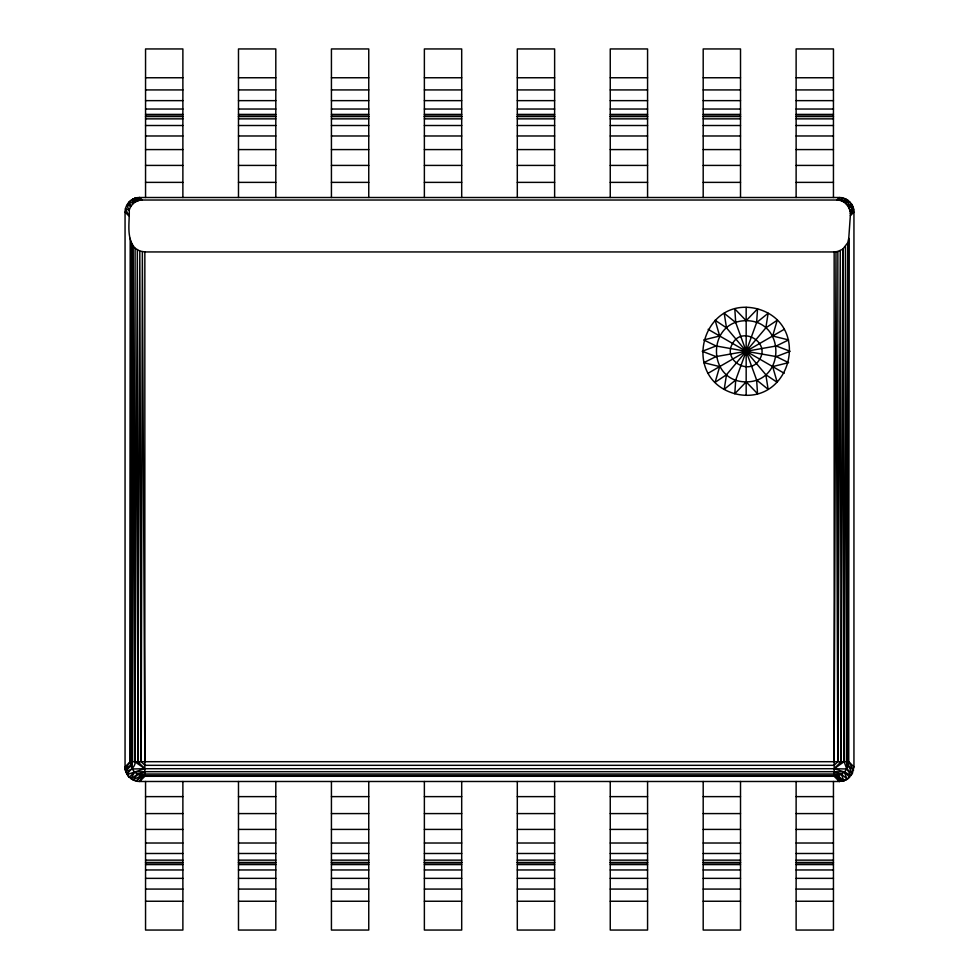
<?xml version="1.0" encoding="UTF-8"?>
<svg xmlns="http://www.w3.org/2000/svg" width="979" height="979" viewBox="0 0 979 979"><rect width="100%" height="100%" fill="white"/><g stroke="black" fill="none" stroke-linecap="round" stroke-linejoin="round"><path stroke-width="1.47" d="M135.102 248.238L139.813 251.052L144.843 251.946L834.157 251.946L837.865 251.468L842.809 249.119L841.169 761.699L834.157 768.723L844.449 772.003L851.143 775.503L846.774 768.98L834.157 768.723L144.843 768.723L134.551 772.003L129.326 777.216C123.146 772.309 136.779 768.282 134.869 761.699L135.102 248.238C126.01 238.215 129.705 222.441 129.24 210.093C130.868 204.415 136.154 199.924 142.163 200.022L836.837 200.022C844.963 199.838 851.155 207.915 850.335 215.71L848.756 238.338L848.047 761.699L848.242 765.468L852.342 773.545L847.373 779.088L839.346 781.487L139.654 781.487C131.847 781.634 124.896 774.695 125.055 766.887L125.055 212.113C124.92 204.281 131.859 197.342 139.654 197.513L839.346 197.513C847.153 197.366 854.104 204.305 853.945 212.113L853.945 766.887L852.342 773.545L846.774 768.98L844.131 761.699L842.809 249.119L847.716 242.792L848.756 238.338L848.756 761.699C848.769 769.482 841.928 776.347 834.157 776.298L144.843 776.298C137.072 776.347 130.231 769.482 130.244 761.699L130.244 238.338M837.865 251.468L837.779 761.699L834.157 765.321L144.843 765.321L141.221 761.699L139.813 251.052L137.831 761.699L144.843 768.723L132.226 768.98L125.887 771.746M129.326 777.216L125.765 771.391L130.758 765.468L130.953 761.699L131.749 243.857L132.226 768.98M141.221 761.699L142.359 251.738L144.843 761.699M834.157 761.699L835.98 251.836L837.779 761.699L840.276 250.6L841.169 761.699M144.843 768.723L134.869 761.699L137.354 249.878L137.831 761.699M735.706 380.036L734.801 393.705C790.371 407.9 812.754 324.379 757.538 308.887C701.967 294.691 679.585 378.212 734.801 393.705L746.169 381.883C785.758 381.932 785.758 320.647 746.169 320.708C706.581 320.647 706.581 381.932 746.169 381.883L757.538 393.705L756.632 380.036L735.706 322.544L734.801 308.887L746.169 320.708L757.538 308.887L756.632 322.544L735.706 380.036L724.215 389.324L726.504 374.724L765.835 327.867L777.216 320.243L772.664 336.005L788.584 339.933L776.298 345.979L716.041 356.601L703.754 362.658L719.675 366.587L715.123 382.336L726.504 374.724M765.835 327.867L768.123 313.268L756.632 322.544M144.843 771.685L134.551 772.003L131.051 778.697L137.562 774.328L144.843 771.685L834.157 771.685L844.449 772.003L849.674 777.216L846.994 779.333L839.346 781.487L834.157 776.298L834.157 251.946M134.551 772.003L127.221 774.548L125.239 769.151L130.244 761.699L130.709 241.091L130.953 761.699M851.791 204.476L848.903 207.793L853.113 207.254L850.029 211.146L853.761 209.824L850.347 213.459L853.945 212.113L850.335 215.71M853.223 207.597L850.029 211.146L853.504 208.564M141.086 775.796L133.009 779.896L137.562 774.328L144.843 774.022L141.086 775.796L136.265 781.095L144.843 774.022L834.157 774.022L841.438 774.328L847.373 779.088M836.837 200.022L839.346 197.513L839.138 200.218L842.735 197.905L841.475 200.854L845.991 199.104L843.739 201.955L847.949 200.303L845.795 203.522L849.674 201.784L847.545 205.504L851.546 204.073L848.903 207.793L852.599 205.982M125.055 212.113L128.665 215.71L125.459 208.723L129.24 210.093L126.658 205.455L131.002 206.165L129.326 201.784L132.006 199.667L139.654 197.513L142.163 200.022M834.157 768.723L844.131 761.699L845.464 246.598L846.774 768.98M125.765 771.391L125.239 769.151L130.758 765.468L132.532 761.699L133.205 246.182L134.869 761.699M129.326 201.784L133.303 203.436L131.627 199.912L135.151 198.211M708.147 373.244L784.191 329.336M844.192 780.667L841.597 781.315L834.157 774.022L837.914 775.796L843.849 780.789L846.994 779.333L844.449 772.003M716.041 345.979L703.754 339.933L719.675 336.005L715.123 320.243L726.504 327.867L765.835 374.724L777.216 382.336L772.664 366.587L788.584 362.658L776.298 356.601L716.041 345.979L702.261 351.29L716.041 356.601M776.298 356.601L790.077 351.29L776.298 345.979M135.151 198.223L137.953 200.695L136.118 197.942L135.151 198.223L137.953 200.695L133.536 198.847L135.64 201.735L131.627 199.912M145.553 77.757L182.877 77.757M238.484 77.757L275.809 77.757M331.428 77.757L368.753 77.757M424.372 77.757L461.696 77.757M517.304 77.757L554.628 77.757M610.247 77.757L647.572 77.757M703.191 77.757L740.516 77.757M796.123 77.757L833.447 77.757M145.553 89.921L182.877 89.921M238.484 89.921L275.809 89.921M331.428 89.921L368.753 89.921M424.372 89.921L461.696 89.921M517.304 89.921L554.628 89.921M610.247 89.921L647.572 89.921M703.191 89.921L740.516 89.921M796.123 89.921L833.447 89.921M145.553 100.641L182.877 100.641M238.484 100.641L275.809 100.641M331.428 100.641L368.753 100.641M424.372 100.641L461.696 100.641M517.304 100.641L554.628 100.641M610.247 100.641L647.572 100.641M703.191 100.641L740.516 100.641M796.123 100.641L833.447 100.641M145.553 109.036L182.877 109.036M238.484 109.036L275.809 109.036M331.428 109.036L368.753 109.036M424.372 109.036L461.696 109.036M517.304 109.036L554.628 109.036M610.247 109.036L647.572 109.036M703.191 109.036L740.516 109.036M796.123 109.036L833.447 109.036M145.553 114.408L182.877 114.408M238.484 114.408L275.809 114.408M331.428 114.408L368.753 114.408M424.372 114.408L461.696 114.408M517.304 114.408L554.628 114.408M610.247 114.408L647.572 114.408M703.191 114.408L740.516 114.408M796.123 114.408L833.447 114.408M145.553 116.317L182.877 116.317M238.484 116.317L275.809 116.317M331.428 116.317L368.753 116.317M424.372 116.317L461.696 116.317M517.304 116.317L554.628 116.317M610.247 116.317L647.572 116.317M703.191 116.317L740.516 116.317M796.123 116.317L833.447 116.317M145.553 116.513L182.877 116.513M238.484 116.513L275.809 116.513M331.428 116.513L368.753 116.513M424.372 116.513L461.696 116.513M517.304 116.513L554.628 116.513M610.247 116.513L647.572 116.513M703.191 116.513L740.516 116.513M796.123 116.513L833.447 116.513M145.553 118.863L182.877 118.863M238.484 118.863L275.809 118.863M331.428 118.863L368.753 118.863M424.372 118.863L461.696 118.863M517.304 118.863L554.628 118.863M610.247 118.863L647.572 118.863M703.191 118.863L740.516 118.863M796.123 118.863L833.447 118.863M145.553 125.508L182.877 125.508M238.484 125.508L275.809 125.508M331.428 125.508L368.753 125.508M424.372 125.508L461.696 125.508M517.304 125.508L554.628 125.508M610.247 125.508L647.572 125.508M703.191 125.508L740.516 125.508M796.123 125.508L833.447 125.508M145.553 135.983L182.877 135.983M238.484 135.983L275.809 135.983M331.428 135.983L368.753 135.983M424.372 135.983L461.696 135.983M517.304 135.983L554.628 135.983M610.247 135.983L647.572 135.983M703.191 135.983L740.516 135.983M796.123 135.983L833.447 135.983M145.553 149.591L182.877 149.591M238.484 149.591L275.809 149.591M331.428 149.591L368.753 149.591M424.372 149.591L461.696 149.591M517.304 149.591L554.628 149.591M610.247 149.591L647.572 149.591M703.191 149.591L740.516 149.591M796.123 149.591L833.447 149.591M145.553 165.414L182.877 165.414M238.484 165.414L275.809 165.414M331.428 165.414L368.753 165.414M424.372 165.414L461.696 165.414M517.304 165.414L554.628 165.414M610.247 165.414L647.572 165.414M703.191 165.414L740.516 165.414M796.123 165.414L833.447 165.414M145.553 182.375L182.877 182.375M238.484 182.375L275.809 182.375M331.428 182.375L368.753 182.375M424.372 182.375L461.696 182.375M517.304 182.375L554.628 182.375M610.247 182.375L647.572 182.375M703.191 182.375L740.516 182.375M796.123 182.375L833.447 182.375M853.945 766.887L848.756 761.699L130.244 761.699L125.055 766.887L125.239 769.176M145.553 796.625L182.877 796.625M238.484 796.625L275.809 796.625M331.428 796.625L368.753 796.625M424.372 796.625L461.696 796.625M517.304 796.625L554.628 796.625M610.247 796.625L647.572 796.625M703.191 796.625L740.516 796.625M796.123 796.625L833.447 796.625M145.553 813.586L182.877 813.586M238.484 813.586L275.809 813.586M331.428 813.586L368.753 813.586M424.372 813.586L461.696 813.586M517.304 813.586L554.628 813.586M610.247 813.586L647.572 813.586M703.191 813.586L740.516 813.586M796.123 813.586L833.447 813.586M145.553 829.409L182.877 829.409M238.484 829.409L275.809 829.409M331.428 829.409L368.753 829.409M424.372 829.409L461.696 829.409M517.304 829.409L554.628 829.409M610.247 829.409L647.572 829.409M703.191 829.409L740.516 829.409M796.123 829.409L833.447 829.409M145.553 843.017L182.877 843.017M238.484 843.017L275.809 843.017M331.428 843.017L368.753 843.017M424.372 843.017L461.696 843.017M517.304 843.017L554.628 843.017M610.247 843.017L647.572 843.017M703.191 843.017L740.516 843.017M796.123 843.017L833.447 843.017M145.553 853.492L182.877 853.492M238.484 853.492L275.809 853.492M331.428 853.492L368.753 853.492M424.372 853.492L461.696 853.492M517.304 853.492L554.628 853.492M610.247 853.492L647.572 853.492M703.191 853.492L740.516 853.492M796.123 853.492L833.447 853.492M145.553 860.137L182.877 860.137M238.484 860.137L275.809 860.137M331.428 860.137L368.753 860.137M424.372 860.137L461.696 860.137M517.304 860.137L554.628 860.137M610.247 860.137L647.572 860.137M703.191 860.137L740.516 860.137M796.123 860.137L833.447 860.137M145.553 862.487L182.877 862.487M238.484 862.487L275.809 862.487M331.428 862.487L368.753 862.487M424.372 862.487L461.696 862.487M517.304 862.487L554.628 862.487M610.247 862.487L647.572 862.487M703.191 862.487L740.516 862.487M796.123 862.487L833.447 862.487M145.553 862.683L182.877 862.683M238.484 862.683L275.809 862.683M331.428 862.683L368.753 862.683M424.372 862.683L461.696 862.683M517.304 862.683L554.628 862.683M610.247 862.683L647.572 862.683M703.191 862.683L740.516 862.683M796.123 862.683L833.447 862.683M145.553 864.592L182.877 864.592M238.484 864.592L275.809 864.592M331.428 864.592L368.753 864.592M424.372 864.592L461.696 864.592M517.304 864.592L554.628 864.592M610.247 864.592L647.572 864.592M703.191 864.592L740.516 864.592M796.123 864.592L833.447 864.592M145.553 869.964L182.877 869.964M238.484 869.964L275.809 869.964M331.428 869.964L368.753 869.964M424.372 869.964L461.696 869.964M517.304 869.964L554.628 869.964M610.247 869.964L647.572 869.964M703.191 869.964L740.516 869.964M796.123 869.964L833.447 869.964M145.553 878.359L182.877 878.359M238.484 878.359L275.809 878.359M331.428 878.359L368.753 878.359M424.372 878.359L461.696 878.359M517.304 878.359L554.628 878.359M610.247 878.359L647.572 878.359M703.191 878.359L740.516 878.359M796.123 878.359L833.447 878.359M145.553 889.079L182.877 889.079M238.484 889.079L275.809 889.079M331.428 889.079L368.753 889.079M424.372 889.079L461.696 889.079M517.304 889.079L554.628 889.079M610.247 889.079L647.572 889.079M703.191 889.079L740.516 889.079M796.123 889.079L833.447 889.079M145.553 901.243L182.877 901.243M238.484 901.243L275.809 901.243M331.428 901.243L368.753 901.243M424.372 901.243L461.696 901.243M517.304 901.243L554.628 901.243M610.247 901.243L647.572 901.243M703.191 901.243L740.516 901.243M796.123 901.243L833.447 901.243M834.157 771.685L841.438 774.328L843.849 780.789M140.07 200.181L136.118 197.942L137.403 197.685L140.07 200.181L139.654 197.513M132.03 199.655L135.64 201.735M708.147 329.336L784.191 373.244M735.706 322.544L724.215 313.268L726.504 327.867M756.632 380.036L768.123 389.324L765.835 374.724M127.857 203.497L131.002 206.165M837.914 775.796L841.597 781.315M839.346 781.487L836.054 776.176L834.157 775.601L144.843 775.601L142.946 776.176L139.654 781.487L144.843 776.298L144.843 251.946M848.756 761.699L853.541 770.277L848.242 765.468L846.468 761.699L847.716 242.792L848.047 761.699M833.447 197.513L833.447 48.95L796.123 48.95L796.123 197.513M833.447 781.487L833.447 930.05L796.123 930.05L796.123 781.487M746.169 307.382L746.169 395.198M740.516 197.513L740.516 48.95L703.191 48.95L703.191 197.513M740.516 781.487L740.516 930.05L703.191 930.05L703.191 781.487M647.572 197.513L647.572 48.95L610.247 48.95L610.247 197.513M647.572 781.487L647.572 930.05L610.247 930.05L610.247 781.487M554.628 197.513L554.628 48.95L517.304 48.95L517.304 197.513M554.628 781.487L554.628 930.05L517.304 930.05L517.304 781.487M461.696 197.513L461.696 48.95L424.372 48.95L424.372 197.513M461.696 781.487L461.696 930.05L424.372 930.05L424.372 781.487M368.753 197.513L368.753 48.95L331.428 48.95L331.428 197.513M368.753 781.487L368.753 930.05L331.428 930.05L331.428 781.487M275.809 197.513L275.809 48.95L238.484 48.95L238.484 197.513M275.809 781.487L275.809 930.05L238.484 930.05L238.484 781.487M182.877 197.513L182.877 48.95L145.553 48.95L145.553 197.513M182.877 781.487L182.877 930.05L145.553 930.05L145.553 781.487M732.598 343.458C722.049 360.529 750.22 376.805 759.741 359.134C770.289 342.05 742.119 325.787 732.598 343.458"/></g></svg>
